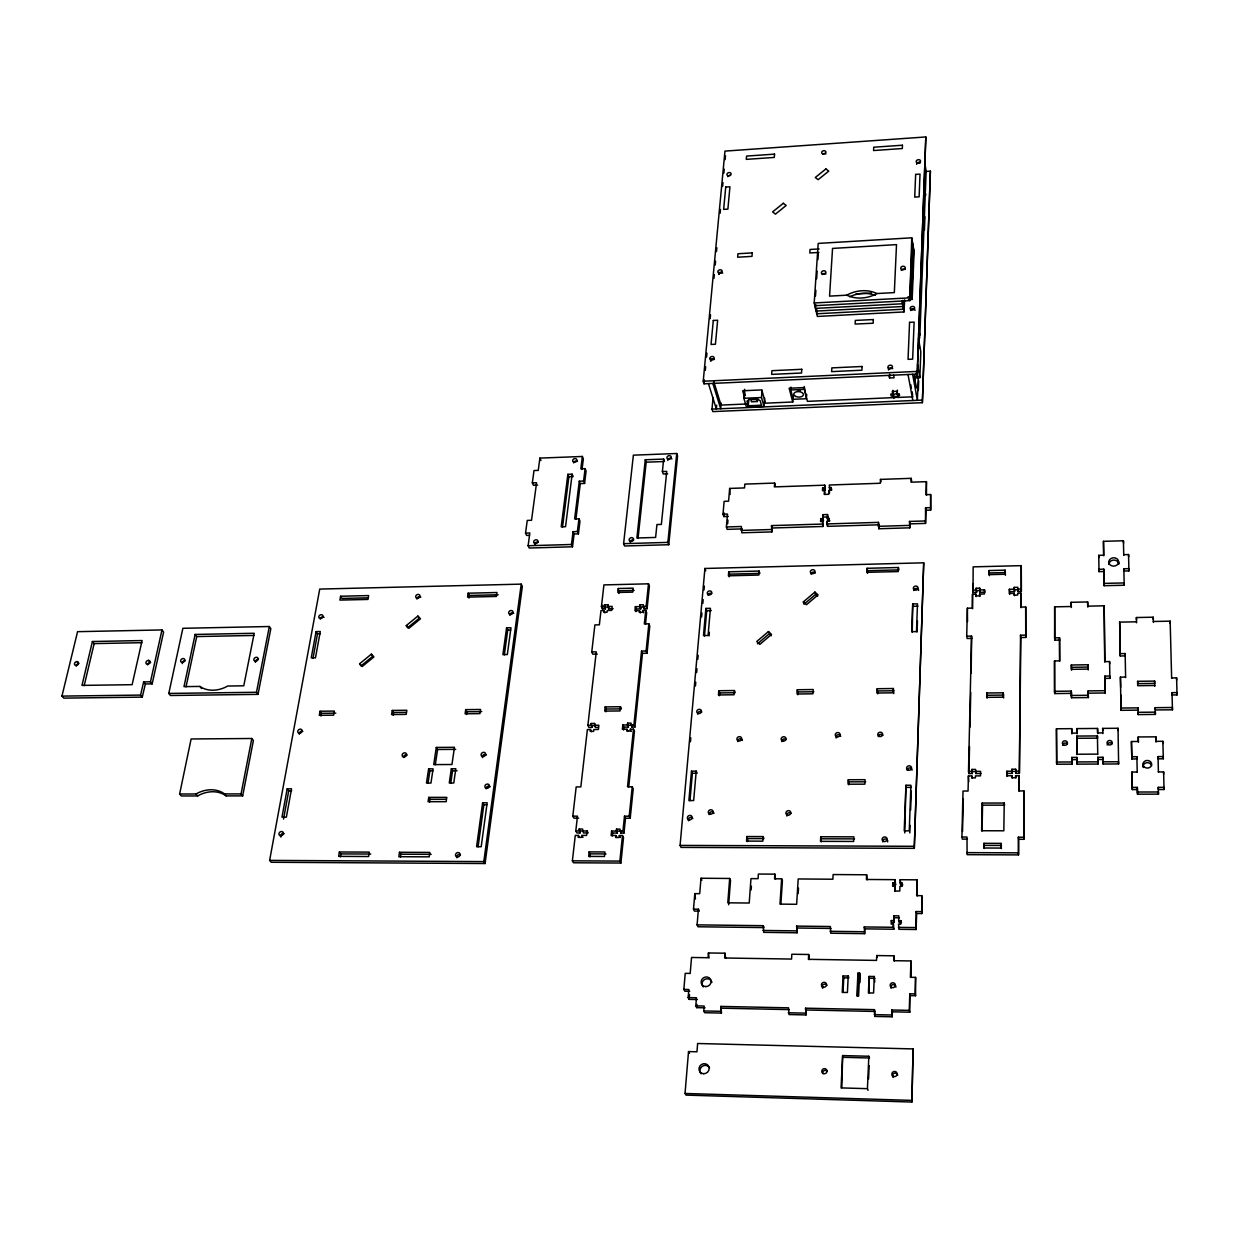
<?xml version="1.0" encoding="UTF-8"?>
<svg xmlns="http://www.w3.org/2000/svg" width="1239" height="1239" viewBox="0 0 1239 1239"><rect width="100%" height="100%" fill="white"/><g stroke="black" fill="none" stroke-linecap="round" stroke-linejoin="round"><path stroke-width="1.5" d="M1087.857 607.141L1087.641 601.953L1071.131 602.309L1071.146 606.506L1054.668 606.847L1054.59 637.837L1059.546 637.744L1059.515 660.867L1054.544 660.945L1054.466 691.316L1054.73 693.577L1071.518 693.375L1071.518 697.758L1088.384 697.557L1088.152 690.897L1105.002 690.696L1105.173 692.973L1088.353 693.174M1059.779 661.254L1059.546 637.744M1054.73 693.577L1054.544 660.945M1059.794 640.083L1054.854 640.16L1054.668 606.847M1097.955 759.492L1103.097 759.476L1102.927 757.277L1097.769 757.292L1098.002 764.045L1077.125 764.138L1076.877 757.416L1071.75 757.432L1071.998 764.153L1056.681 764.231L1056.464 728.78L1071.704 728.656L1071.952 733.86M1056.681 764.231L1056.464 728.78M1023.507 837.223L1018.334 837.208L1018.675 839.283L1023.832 839.299L1023.941 790.931L1018.845 790.947L1019 775.738L1015.608 775.753L1015.593 777.72L1011.86 777.736L1011.891 775.769L1006.811 775.784L1006.873 771.247L1011.938 771.231L1012.294 773.399L1007.23 773.415L1006.873 771.247M1025.427 635.111L1020.518 635.204L1020.828 637.527L1025.753 637.45L1025.706 606.986L1020.812 607.095L1020.967 593.187L1017.715 593.249L1017.699 595.061L1014.137 595.138L1014.152 593.326L1009.289 593.435L1009.351 589.284L1014.199 589.175L1014.54 591.561L1009.692 591.669L1009.351 589.284M1023.832 839.299L1023.941 790.931M1025.753 637.45L1025.706 606.986M972.181 778.061L971.763 775.908L968.402 775.924L968.062 791.04L963.013 791.055L961.913 837.037L967.009 837.053L967.086 854.662L1018.52 854.91L1018.334 837.208M1011.938 771.231L1011.969 769.264L1015.686 769.249L1016.011 773.384L1019.387 773.368L1020.518 635.204M1014.199 589.175L1014.23 587.379L1017.792 587.301L1018.086 591.483L1021.323 591.406L1021.261 565.65L973.157 566.858L973.018 592.505L976.549 592.428L976.193 588.262L979.724 588.184L980.08 592.35L984.897 592.242L984.509 589.857L979.693 589.965L979.724 588.184M1018.52 854.91L1018.675 839.283M1019.201 791.179L1019 775.738M1019.387 773.368L1020.828 637.527M1021.153 607.714L1020.967 593.187M1021.323 591.406L1021.261 565.65M1012.294 773.399L1011.969 769.264M1014.54 591.561L1014.23 587.379M1016.011 773.384L1015.686 769.249M1018.086 591.483L1018.117 589.687L1014.555 589.764M1001.406 848.576L1001.081 843.387L983.936 843.325L983.859 848.003L1001.004 848.08L1001.081 843.387M1003.621 697.975L1003.296 692.802L986.755 693.004L986.678 697.356L1003.234 697.17L1003.296 692.802M1005.418 575.283L1005.108 570.157L989.063 570.544L988.985 574.648L1005.046 574.261L1005.108 570.157M1004.225 803.042L1003.838 830.796L981.613 830.734L982.155 803.058L1004.225 803.042L1004.581 805.164L982.558 805.164L982.155 803.058M1007.183 776.435L1007.23 773.415M1009.646 594.441L1009.692 591.669M982.062 830.982L982.558 805.164M984.293 848.498L983.936 843.325M987.096 698.161L986.755 693.004M989.372 575.686L989.063 570.544M980.994 773.508L975.96 773.539L975.589 769.419L971.903 769.434L972.274 773.539L968.929 773.554L968.495 771.401L971.577 636.087L966.714 636.165L967.38 608.21L972.212 608.101L972.538 594.271L975.743 594.193L976.131 596.563M975.96 773.539L976.007 771.587L972.321 771.587L971.903 769.434M984.509 589.857L984.432 593.992L979.6 594.101L979.569 595.897L975.713 595.99L975.743 594.193M968.743 781.84L968.402 775.924M968.929 773.554L969.533 746.528M969.967 727.216L970.756 692.462M971.19 673.164L971.577 636.087M972.661 608.736L972.538 594.271M973.018 592.505L973.219 583.569M971.763 775.908L971.717 777.875L975.403 777.86L975.449 775.893L980.498 775.877L980.591 771.355L975.542 771.37M976.549 592.428L976.193 588.262M972.274 773.539L972.321 771.587M962.533 831.446L963.307 798.923M967.52 621.73L967.38 608.21M921.258 911.61L916.117 911.548L916.643 913.499L921.785 913.561L921.785 895.689L916.659 895.642L917.185 879.845L900.211 879.721L900.645 884.847L902.844 884.878M921.785 913.561L921.785 895.689M909.798 1012.186L909.24 1010.374L891.801 1010.002L892.39 1011.814L909.798 1012.186L909.813 993.786L915.048 993.879L915.59 995.722L910.371 995.614M911.006 977.354L910.959 960.953L893.722 960.69L893.908 955.811L876.747 955.548L876.531 960.411L808.417 959.327L808.695 954.495L791.845 954.247L791.551 959.063L724.645 957.995L725.001 953.209L708.445 952.961L708.058 957.732L691.548 957.468L690.185 973.436L685.229 973.343L683.851 989.403L684.795 991.2L689.767 991.308M893.52 920.577L891.306 920.546L891.879 922.482L894.093 922.513L893.706 915.776L898.833 915.838L898.647 920.639L900.877 920.654L900.738 924.186L898.523 924.155L898.956 929.296L916.101 929.513L916.117 911.548M930.195 507.634L925.533 507.789L925.998 510.236L930.659 510.096L930.644 494.531L925.982 494.686L926.447 481.677L911.006 482.203L911.161 478.331L880.48 479.4L880.309 483.256L829.309 485.007L829.774 490.024L831.741 489.963L831.121 487.516L829.154 487.577M916.101 929.513L916.643 913.499M917.247 895.859L917.185 879.845M930.659 510.096L930.644 494.531M911.919 1102.044L913.081 1048.922L697.634 1043.501L696.968 1051.803L688.528 1051.57L685.028 1093.464L686.003 1095.106L911.919 1102.044L913.081 1048.922M915.048 993.879L915.59 977.401L910.386 977.308L910.959 960.953M915.59 995.722L915.59 977.401M909.798 832.918L910.076 825.329M910.619 810.151L911.3 791.163M917.061 632.06L917.464 620.971M914.289 848.343L923.721 562.816L704.914 568.469L680.087 845.401L681.016 847.399L914.289 848.343L923.721 562.816M925.068 520.969L909.488 521.433L909.968 523.865L925.533 523.4L925.533 507.789M925.533 523.4L925.998 510.236M926.509 495.29L926.447 481.677M909.24 1010.374L909.813 993.786M900.645 884.847L900.211 879.721M915.993 373.125L916.829 377.771L919.849 377.632L920.825 351.891L918.502 338.681M905.941 785.263L904.222 830.842L909.256 830.858L910.913 785.247L905.941 785.263L904.764 832.918M912.725 603.951L911.687 631.689L916.488 631.596L917.495 603.858L912.725 603.951L912.26 632.153M713.075 397.595L712.022 409.118L712.797 411.596L922.374 402.675L930.396 171.152L924.635 171.54M922.374 402.675L930.396 171.152M891.306 920.546L891.166 924.077L893.381 924.093L893.83 929.235L864.868 928.863L864.249 926.942L893.257 927.299L893.83 929.235M892.792 882.803L893.365 884.801L895.565 884.816L894.992 882.818L892.792 882.803L892.653 886.272L894.868 886.288L895.301 891.414M893.257 927.299L893.381 924.093M894.868 886.288L894.682 891.011L899.777 891.058L899.948 886.334L902.162 886.35L902.286 882.88L900.087 882.865M894.992 882.818L895.116 879.675L866.417 879.473L866.634 874.78L833.119 874.548L832.871 879.225L798.195 878.962L796.646 904.284L779.981 904.114L781.639 878.838L774.53 878.792L774.84 874.145L758.376 874.037L758.051 878.668L750.973 878.621L749.208 903.03L727.789 902.813L729.678 878.466L701.011 878.25L699.71 893.675L694.816 893.629L693.499 909.163L694.413 911.083L699.323 911.13L698.409 909.225L693.499 909.163M822.727 518.583L820.745 518.645L821.38 521.046L823.362 520.984L822.959 514.665L827.544 514.526L827.296 518.429L829.294 518.382L829.123 521.247L827.125 521.309L826.971 523.927L878.466 522.378L878.823 528.743L909.813 527.829L909.488 521.433M894.093 922.513L893.706 915.776M895.565 884.816L895.116 879.675M909.813 527.829L909.968 523.865M683.851 989.403L688.822 989.512L688.141 997.581L696.473 997.751L695.791 1005.882L704.155 1006.053L703.752 1010.947L704.681 1012.712L721.423 1013.084L720.897 1006.409L788.515 1007.834L788.995 1014.555L806.031 1014.927L805.582 1008.19L874.44 1009.646L874.842 1016.429L892.204 1016.801L891.801 1010.002M916.674 376.904L916.721 375.556M917.232 374.085L925.827 136.956L724.954 151.112L703.225 381.24L704.031 383.811L917.232 374.085L925.827 136.956M892.204 1016.801L892.39 1011.814M894.357 960.937L893.908 955.811M916.829 377.771L916.968 374.101M918.3 376.362L917.371 400.305L912.632 374.302M919.384 347.834L918.61 332.904M918.688 380.869L918.316 390.502L917.851 387.931M924.929 216.779L924.433 229.896L924 227.186M893.365 688.512L893.195 692.818L877.042 693.019L877.227 688.729L893.365 688.512L893.799 693.623M898.383 567.508L898.213 571.566L866.882 572.341L867.083 568.298L898.383 567.508L898.894 569.894L867.641 570.668L867.083 568.298M814.844 305.692L909.751 300.628L912.229 240.614M910.727 291.211L912.694 243.402M911.207 293.953L913.174 246.189M913.639 248.962L911.687 296.694L907.924 296.895M908.404 299.621L912.167 299.42L914.103 251.734L911.749 237.811L818.189 243.417L814.209 302.966L817.368 316.456L903.974 311.934L904.64 299.823M874.3 976.502L873.588 992.997L868.415 992.904L869.143 976.425L874.3 976.502L874.749 982.016M874.842 1016.429L874.44 1009.646M909.751 300.628L911.749 237.811M744.608 397.378L742.672 390.765L761.784 389.913L765.485 403.171L792.743 401.994L789.135 388.256L803.972 387.59L807.456 401.359L893.443 397.626L893.102 395.922L891.151 396.015L890.779 394.126L892.73 394.048L892.901 390.331M893.102 395.922L893.273 392.221L893.443 397.626M869.112 992.888L869.143 976.425M913.004 396.79L897.95 397.44L897.625 395.737L899.576 395.644L899.204 393.77L897.253 393.847L897.408 390.13M867.424 1088.678L868.833 1056.263L842.644 1055.582L841.064 1087.904L867.424 1088.678L868.074 1090.366M868.57 1078.937L869.143 1065.617M897.95 397.44L898.105 393.723M859.665 973.157L858.596 996.079L856.877 996.048L857.946 973.126L859.665 973.157L860.3 975L859.959 982.635M698.409 909.225L697.092 924.867L763.239 925.688L763.72 932.348L797.126 932.781L796.662 926.106L830.331 926.524L830.765 933.215L864.652 933.664L864.249 926.942M893.613 375.138L894.124 377.771L889.556 377.972L889.726 374.24M864.652 933.664L864.868 928.863M867.099 879.891L866.634 874.78M877.677 693.825L877.227 688.729M878.823 528.743L878.466 522.378M857.62 995.955L857.946 973.126M841.839 1087.687L842.644 1055.582M867.517 573.363L867.641 570.668M848.219 976.053L847.414 992.485L842.257 992.393L843.078 975.96L848.219 976.053L848.87 977.896L843.759 977.803L843.078 975.96M848.328 779.734L848.096 784.21L864.837 784.163L865.054 779.687L848.328 779.734L848.808 784.829M873.325 319.492L873.154 323.224L855.127 324.06L855.328 320.421L873.34 319.569M843.031 992.393L843.759 977.803M902.689 300.303L902.488 303.772L815.479 308.387L815.742 304.562M903.277 301.294L902.983 306.498L816.114 311.082M903.959 300.566L903.479 309.223L816.749 313.777L816.997 309.951M806.031 1014.927L805.582 1008.19M809.237 959.59L808.695 954.495M820.745 836.759L820.481 841.343L853.64 841.451L853.872 836.852L820.745 836.759L821.256 841.854M879.009 524.794L827.606 526.343L827.125 521.309M829.913 520.783L827.931 520.845L827.544 514.526M831.121 487.516L830.951 490.35L828.984 490.412L828.752 494.284L824.198 494.438L824.431 490.567L822.464 490.629L822.634 487.81L824.601 487.732L825.236 490.179L823.269 490.241L822.634 487.81M798.164 893.582L798.489 888.162M797.126 932.781L796.662 926.106M822.386 524.066L771.494 525.599L772.207 528L823.021 526.467L822.541 521.449L820.559 521.511L820.745 518.645M824.601 487.732L824.756 485.177L774.36 486.896L774.638 483.071L744.825 484.108L744.515 487.918L729.663 488.429L728.578 501.191L724.118 501.346L723.018 514.185L723.808 516.57L728.269 516.431M823.021 526.467L822.541 521.449M823.362 520.984L822.959 514.665M825.236 490.179L824.756 485.177M797.343 689.736L797.064 693.995L812.954 693.809L813.218 689.534L797.343 689.736L797.87 694.785M780.864 904.253L782.398 880.821L781.639 878.838M790.296 388.008L793.177 399.299L806.434 398.726L804.266 386.522M806.604 396.279L806.728 394.436M775.413 879.21L774.84 874.145M815.494 296.09L815.866 290.329M816.64 278.821L817.151 271.14M817.91 259.617L818.298 253.856M790.947 387.126L790.745 389.991L804.065 389.387M792.743 401.994L792.991 398.323M793.177 399.299L793.487 395.024M763.131 836.588L762.821 841.157L746.528 841.095L746.854 836.542L763.131 836.588L763.921 838.617L747.675 838.571L746.854 836.542M751.113 889.958L751.392 886.21M747.458 841.591L747.675 838.571M723.018 514.185L727.494 514.046L726.395 526.962L741.371 526.513L741.82 532.785L771.928 531.903L771.494 525.599M771.928 531.903L772.207 528M759.12 571.055L758.826 575.051L728.393 575.81L728.733 571.814L759.12 571.055L759.863 573.378L729.523 574.153L728.733 571.814M744.639 389.309L743.88 398.292L746.467 407.12L763.998 406.361L764.649 398.106M728.656 904.733L730.53 880.418L729.678 878.466M721.423 1013.084L720.897 1006.409M725.636 958.258L725.001 953.209M757.323 401.544L756.735 399.438L750.865 399.701L751.484 401.808L757.323 401.544L757.618 397.936M734.386 690.541L734.061 694.769L718.434 694.955L718.79 690.743L734.386 690.541L735.207 692.74L719.627 692.926L718.79 690.743M763.998 406.361L761.505 397.518L762.078 390.316M709.095 957.995L708.445 952.961M705.068 1007.834L696.736 1007.648L696.999 1004.411M748.294 405.773L746.947 401.157L749.394 399.345L756.719 399.02L760.142 400.584L761.443 405.199L748.294 405.773L748.728 400.414M727.649 523.803L727.959 520.117M730.127 494.485L729.663 488.429M697.402 999.548L689.085 999.377L689.504 994.53M719.379 695.745L719.627 692.926M729.291 576.801L729.523 574.153M723.808 516.57L724.118 512.9M695.451 899.018L694.816 893.629M689.953 800.766L692.384 773.26L691.486 771.169L696.225 771.138L697.108 773.229L692.384 773.26M704.48 636.01L706.726 610.703L705.889 608.411L710.443 608.318L708.073 635.483L703.473 635.576L705.889 608.411M696.225 771.138L693.654 800.549L688.884 800.549L691.486 771.169M709.064 635.932L709.389 632.308M690.464 741.743L690.804 737.902M695.435 686.034L695.776 682.193M696.643 672.591L696.984 668.75M697.836 659.148L698.192 655.307M701.615 616.898L701.955 613.057M702.823 603.439L703.163 599.599M704.015 589.996L704.372 586.155M721.206 403.124L720.695 408.746L712.859 383.409M716.7 405.184L716.359 408.932L708.445 383.61M704.031 383.811L704.402 379.986M705.301 370.399L705.657 366.574M706.571 356.987L706.927 353.161M710.179 318.671L710.536 314.83M713.958 278.419L714.314 274.593M715.228 265.007L715.584 261.181M716.483 251.594L716.854 247.769M720.091 213.278L720.463 209.437M722.616 186.454L722.987 182.613M723.886 173.042L724.242 169.201M725.14 159.63L725.512 155.789M668.766 544.726L667.883 542.388L676.726 453.505L633.377 455.162L623.604 543.658L624.549 545.981L668.766 544.726L677.563 455.937L676.726 453.505M579.511 837.394L578.412 835.411L575.283 835.396L572.387 860.826L573.487 862.778L620.894 863.041L619.856 861.09L622.489 835.535L619.33 835.52L619.128 837.471L615.659 837.456L615.86 835.52L611.121 835.504L611.586 831.028L616.325 831.044L617.363 833.042L612.639 833.026L611.586 831.028M616.325 831.044L616.526 829.108L619.996 829.108L620.816 833.057L623.976 833.057L622.954 831.059L624.487 816.191L629.211 816.207L630.217 818.22L625.509 818.22L624.487 816.191M622.83 725.016L623.821 727.154L628.436 727.107L627.445 724.97L622.83 725.016L622.381 729.275L626.996 729.229L626.81 731.072L630.202 731.041L630.388 729.198L633.485 729.167L627.523 786.796L632.231 786.78L633.222 788.84L630.217 818.22M627.445 724.97L627.631 723.127L631.023 723.096L631.813 727.076L634.895 727.045L633.919 724.923L641.539 651.095L646.092 651.017L647.037 653.247L642.483 653.325L641.539 651.095M635.359 606.676L636.304 608.953L640.795 608.845L639.851 606.583L635.359 606.676L634.941 610.703L639.432 610.595L639.247 612.345L642.545 612.267L642.731 610.533L645.736 610.471L644.342 623.914L648.864 623.837L649.794 626.082L647.037 653.247M639.851 606.583L640.036 604.849L643.335 604.771L644.079 608.783L647.083 608.721L646.154 606.444L648.493 583.817L603.92 584.901L601.442 606.645L602.433 608.907L605.406 608.845L604.601 604.849L607.884 604.771L608.674 608.767L613.135 608.674M620.894 863.041L623.511 837.533L622.489 835.535M623.976 833.057L625.509 818.22M628.731 786.935L634.461 731.304L633.485 729.167M634.895 727.045L642.483 653.325M645.488 624.255L646.665 612.732L645.736 610.471M647.083 608.721L649.406 586.109L648.493 583.817M662.385 471.548L663.655 459.08L645.287 459.762L636.892 537.989L655.617 537.447L656.933 524.546L661.363 524.407L666.737 471.393L662.385 471.548L663.252 473.964L667.604 473.794M629.211 816.207L632.231 786.78M646.092 651.017L648.864 623.837M617.363 833.042L616.526 829.108M628.436 727.107L627.631 723.127M640.795 608.845L640.036 604.849M620.816 833.057L621.018 831.121M631.813 727.076L632.014 725.233L628.622 725.264M644.079 608.783L644.265 607.048L640.981 607.11M612.314 836L612.639 833.026M623.527 729.988L623.821 727.154M636.025 611.617L636.304 608.953M638.023 538.423L646.185 462.193L645.287 459.762M620.476 706.741L620.027 710.954L604.725 711.109L605.19 706.911L620.476 706.741L621.467 708.894L606.212 709.049L605.19 706.911M587.069 830.966L588.153 832.964L583.461 832.949L582.593 829.03L579.14 829.03L580.239 831.013L587.069 830.966L586.574 835.427L581.865 835.427L581.649 837.347L578.195 837.347L578.412 835.411M589.144 851.89L588.649 856.397L604.462 856.474L604.942 851.967L589.144 851.89L590.229 853.857L589.903 856.861M618.292 588.51L617.858 592.474L632.742 592.134L633.16 588.153L618.292 588.51L618.973 593.435M605.902 711.852L606.212 709.049M591.483 731.66L590.445 729.554L587.379 729.57L580.828 786.904L576.181 786.92L572.805 816.16L577.482 816.16L575.794 830.951L576.894 832.933L580.022 832.949L580.239 831.013M604.957 612.84L603.951 610.579L600.977 610.641L599.351 624.828L594.89 624.905L591.762 651.946L596.269 651.869L587.875 725.342L588.912 727.463L591.963 727.432L591.127 723.468L594.488 723.437L595.541 725.574L592.18 725.605M598.391 727.37L595.324 727.401L594.488 723.437M608.674 608.767L607.884 604.771M602.433 608.907L602.851 605.282M580.022 832.949L579.14 829.03M590.445 729.554L590.229 731.382L593.605 731.351L593.806 729.523L598.406 729.477L598.871 725.233L594.286 725.28M591.963 727.432L591.127 723.468M603.951 610.579L603.765 612.314L607.033 612.252L607.234 610.502L611.694 610.409L612.143 606.413L607.683 606.506M605.406 608.845L604.601 604.849M582.036 469.442L583.352 458.879L582.361 456.463L539.894 458.105L538.253 470.386L534.009 470.541L532.336 482.885L536.58 482.745L531.531 520.287L527.256 520.426L525.537 533.095L529.827 532.971L528.124 545.733L529.208 548.025L572.511 546.786L571.473 544.479L573.068 531.67L577.405 531.531L578.427 533.854L574.091 533.994L573.068 531.67M579.294 481.212L580.301 483.597L584.591 483.442L583.584 481.057L579.294 481.212L574.633 518.924L578.969 518.8L579.976 521.139L578.427 533.854M582.361 456.463L580.828 468.807L585.118 468.652L586.093 471.037L584.591 483.442M572.511 546.786L574.091 533.994M575.887 519.389L580.301 483.597M577.405 531.531L578.969 518.8M583.584 481.057L585.118 468.652M567.865 474.336L561.221 526.823L565.542 526.683L572.139 474.181L567.865 474.336L568.887 476.721L562.491 527.272M485.069 863.537L483.814 861.601L521.232 584.127L319.724 589.083L269.622 860.377L271.217 862.267L485.069 863.537L522.347 586.388L521.232 584.127M482.606 802.81L476.581 846.717L481.197 846.733L487.159 802.795L482.606 802.81L483.845 804.808L478.115 846.748M506.581 627.817L502.91 654.626L507.324 654.548L510.964 627.724L506.581 627.817L507.727 630.032L504.335 654.889M466.545 714.5L466.933 711.744L465.694 709.637L480.531 709.467L479.942 713.618L465.105 713.788L465.694 709.637M451.337 768.769L449.261 783.017L453.768 783.002L455.828 768.753L451.337 768.769L452.56 770.735L450.764 783.187M468.946 598.05L469.333 595.448L468.141 593.202L496.978 592.521L496.421 596.439L467.568 597.121L468.141 593.202M428.013 783.249L429.887 770.844L428.617 768.877L433.092 768.846L430.955 783.063L426.464 783.079L428.617 768.877M428.74 797.374L428.09 801.695L446.164 801.679L446.799 797.358L428.74 797.374L430.01 799.31L429.577 802.191M436.298 747.427L433.727 764.602L451.956 764.509L454.45 747.303L436.298 747.427L437.599 749.487L435.307 764.742M399.485 852.277L398.803 856.691L429.19 856.846L429.856 852.417L399.485 852.277L400.878 854.198L400.429 857.14M392.267 710.443L391.601 714.547L406.206 714.407L406.857 710.272L392.267 710.443L393.615 712.533L393.166 715.275M339.378 851.983L338.634 856.366L368.618 856.521L369.33 852.122L339.378 851.983L340.864 853.903L340.369 856.815M320.003 711.232L319.275 715.321L333.647 715.166L334.36 711.078L320.003 711.232L321.459 713.308L320.978 716.018M340.601 596.238L339.92 600.094L367.968 599.444L368.633 595.572L340.601 596.238L341.995 598.437L368.122 597.817M283.545 819.103L288.733 790.807L287.185 788.825L291.552 788.809L286.364 817.167L281.981 817.167L287.185 788.825M313.033 658.126L317.494 633.764L316.069 631.596L320.282 631.518L315.48 657.801L311.237 657.863L316.069 631.596M258.022 694.367L256.473 692.276L269.328 626.516L182.876 628.297L168.783 693.437L170.44 695.497L258.022 694.367L270.83 628.669L269.328 626.516M242.674 795.872L241.063 793.905L251.827 738.49L191.116 738.971L179.624 794.013L181.312 795.965L197.636 795.949A28.543 23.402 -39.9 0 1 226.179 795.903L242.674 795.872L253.391 740.519L251.827 738.49M186.036 686.84L196.722 636.567L195.127 634.445L254.212 633.268L243.773 685.802L227.697 686.034A27.335 21.868 -35.6 0 1 199.897 686.421L183.992 686.638L195.127 634.445M161.968 629.939L163.61 632.06L152.165 683.882L150.477 681.806L161.968 629.939L77.561 631.673L61.95 696.101L63.778 698.13L142.268 697.123L145.335 683.974L143.631 681.915L140.565 695.079L142.268 697.123M92.414 641.508L81.975 685.399L132.124 684.687L142.098 640.548L92.414 641.508L94.164 643.599L141.865 642.7M84.19 685.632L94.164 643.599M800.348 390.843L797.498 390.966M768.428 631.58L756.735 641.523L759.817 644.388L771.51 634.445L768.428 631.58L771.216 635.762M803.337 601.922L814.906 592.072L818.034 594.875L806.45 604.74L803.337 601.922L804.018 604.229L815.572 594.41L814.906 592.072M757.494 643.784L769.171 633.857M359.62 663.748L371.328 654.177L373.884 656.949L362.175 666.536L359.62 663.748L361.014 665.885L372.691 656.329L371.328 654.177M406.284 625.571L417.884 616.077L420.486 618.788L408.87 628.297L406.284 625.571L407.585 627.755L419.169 618.276L417.884 616.077M916.705 162.634L919.601 162.448M819.134 248.931L810.043 249.473L809.795 252.957L818.902 252.431M721.625 272.394L718.775 272.565L719.286 274.33M855.963 293.829L871.296 293.008M846.795 295.176L829.557 296.121L832.546 248.42L896.509 244.625L894.326 292.605L876.918 293.55A27.552 21.481 -13.5 0 1 846.795 295.176A27.816 21.915 -13.5 0 1 876.918 293.55M814.209 302.966L909.271 297.871M910.696 309.223L913.716 309.069M713.633 359.031L710.721 359.171L711.248 360.905M703.225 381.24L916.752 371.437M743.88 398.292L761.505 397.518M746.528 403.991L721.021 405.091L713.726 381.426M712.022 409.118L921.909 400.12M646.185 462.193L662.695 461.574M568.887 476.721L573.146 476.566L572.139 474.181M537.649 485.099L533.405 485.254L532.336 482.885M823.594 517.081L828.163 516.942M529.487 535.325L526.621 535.418L525.537 533.095M742.146 528.898L727.169 529.347L726.395 526.962M741.061 530.416L771.216 529.518M878.281 526.327L909.333 525.398M528.124 545.733L571.473 544.479M623.604 543.658L667.883 542.388M1123.85 568.763L1123.974 571.024L1128.915 570.9L1128.791 568.639L1123.85 568.763L1124.207 585.242L1104.104 585.706L1103.949 571.504L1099.039 571.628L1098.714 555.335L1103.624 555.211L1103.469 541.319L1123.417 540.762L1123.556 543.131M1123.634 554.685L1128.559 554.545L1128.683 556.9M1103.949 571.504L1103.779 569.181L1098.854 569.305L1099.039 571.628M989.434 572.945L1005.449 572.557M619.252 590.786L634.105 590.43M469.333 595.448L498.124 594.766M1103.779 569.181L1103.934 583.399L1124.067 582.934L1124.207 585.242M972.63 590.136L976.162 590.043M1017.761 589.098L1021.013 589.021M976.595 590.631L980.111 590.554M601.442 606.645L604.415 606.583M605.592 607.11L608.86 607.033M643.149 606.506L646.154 606.444M706.726 610.703L711.279 610.595M913.22 606.305L917.991 606.196M1104.878 662.013L1104.166 605.809L1087.672 606.165L1087.641 601.953M317.494 633.764L320.297 633.702M507.727 630.032L510.654 629.97M1136.566 622.768L1136.395 617.533L1153.23 617.208L1153.323 619.593M196.722 636.567L253.825 635.452M1120.102 653.634L1125.151 653.557L1125.291 655.896L1120.257 655.973L1119.669 622.133L1136.473 621.808M1153.323 621.482L1170.158 621.157L1171.645 678.353M971.98 638.395L967.132 638.488L966.714 636.165M597.291 654.084L592.784 654.161L591.762 651.946M1109.741 663.872L1109.571 661.549L1104.708 661.626L1104.166 605.809M1087.997 664.754L1088.028 669.091L1071.332 669.339L1071.317 665.002L1087.997 664.754L1088.229 669.958M1071.317 665.002L1071.549 667.31L1088.214 667.062M143.631 681.915L150.477 681.806M145.335 683.974L152.165 683.882M1104.863 676.107L1109.741 676.045L1109.896 678.337L1105.033 678.399L1104.863 676.107L1105.002 690.696M1120.846 708.042L1138.006 707.872L1138.114 710.133L1120.985 710.319L1120.428 677.16L1125.492 677.083M1171.645 677.934L1176.601 677.857L1177.05 694.909L1172.079 694.971L1172.017 692.663L1177.004 692.601L1177.05 694.909M168.783 693.437L256.473 692.276M1137.619 681.311L1154.64 681.094L1154.717 683.401L1137.727 683.618L1137.619 681.311L1137.696 685.709L1154.733 685.492M61.95 696.101L140.565 695.079M798.04 691.951L813.884 691.749M877.801 690.959L893.908 690.758M1054.466 691.316L1071.286 691.099L1071.518 693.375M987.142 695.265L1003.652 695.064M1071.286 691.099L1071.286 695.482L1088.183 695.28L1088.384 697.557M321.459 713.308L335.8 713.153M393.615 712.533L406.361 712.394M466.933 711.744L481.739 711.589M1155.213 707.686L1172.404 707.5L1172.466 709.792L1155.306 709.962L1155.213 707.686L1155.398 714.423L1138.192 714.593L1138.083 712.317L1155.321 712.146L1155.398 714.423M587.875 725.342L590.926 725.311M630.837 724.939L633.919 724.923M1071.704 728.656L1071.704 733.116L1076.799 733.085L1076.784 728.609L1097.537 728.439L1097.754 733.658M1102.865 733.612L1102.648 728.393L1118.027 728.269L1118.182 730.514M1102.695 732.884L1097.568 732.915L1097.537 728.439M1076.815 736.074L1097.429 735.92L1097.615 738.15L1077.047 738.289L1076.815 736.074L1076.861 754.241L1097.568 754.117M1131.687 756.735L1136.875 756.704L1136.999 758.918L1131.826 758.949L1131.439 741.526L1138.331 741.48L1138.254 736.957L1155.863 736.833L1155.941 739.063M1155.956 741.356L1162.879 741.309L1162.956 743.539M437.599 749.487L455.72 749.363M1158.031 756.595L1163.235 756.564L1163.313 758.779L1158.109 758.81L1158.031 756.595L1158.403 772.222M1071.998 759.631L1077.109 759.6M1056.402 762.047L1071.766 761.97L1071.998 764.153M1076.877 757.416L1076.892 761.939L1097.8 761.846L1098.002 764.045M1118.616 763.936L1118.461 761.737L1102.958 761.815L1103.144 764.014L1118.616 763.936L1118.027 728.269M429.887 770.844L432.86 770.828M452.56 770.735L457.052 770.72M968.495 771.401L971.856 771.386M1015.67 771.216L1019.047 771.2M1012.309 771.432L1016.026 771.417M1158.279 787.338L1158.357 789.522L1164.041 789.506L1163.963 787.338L1158.279 787.338L1158.465 794.153L1137.526 794.184L1137.448 789.568L1132.322 789.568L1132.183 787.4L1131.935 772.052L1137.139 772.036M1158.372 771.943L1163.607 771.928L1163.684 774.127M848.947 781.855L865.658 781.809M906.468 787.385L911.439 787.369M1132.183 787.4L1137.325 787.385L1137.448 789.568M288.733 790.807L291.63 790.792M1137.325 787.385L1137.402 792.015L1158.372 791.984L1158.465 794.153M179.624 794.013L195.963 793.982A28.59 23.417 -39.9 0 1 224.538 793.936L241.063 793.905M430.01 799.31L446.241 799.294M483.845 804.808L486.881 804.808M578.582 818.174L573.905 818.174L572.805 816.16M575.794 830.951L578.923 830.951M617.564 831.106L622.954 831.059M821.426 838.803L854.507 838.896M967.442 839.128L962.347 839.113L961.913 837.037M984.339 845.385L1001.453 845.463M680.087 845.401L913.763 846.299M966.652 852.618L1018.179 852.85M590.229 853.857L605.995 853.934M340.864 853.903L370.771 854.043M400.878 854.198L431.187 854.352M572.387 860.826L619.856 861.09M269.622 860.377L483.814 861.601M894.279 917.727L899.39 917.789M898.399 927.361L915.559 927.577M797.42 928.011L831.028 928.445M762.914 930.443L796.383 930.876M830.084 931.31L864.017 931.743M858.596 974.969L860.3 975M869.763 978.268L874.904 978.361M721.795 1008.19L789.289 1009.615M806.326 1009.986L875.059 1011.442M703.752 1010.947L720.525 1011.303M788.221 1012.774L805.288 1013.13M874.223 1014.633L891.615 1015.004M843.341 1057.316L869.468 1057.998L868.833 1056.263M685.028 1093.464L911.346 1100.371M815.572 594.41L817.647 596.269M76.957 661.58L78.754 663.655A2.23 1.735 -37.7 0 0 76.229 666.117M195.963 793.982L197.636 795.949M224.538 793.936L226.179 795.903M148.448 660.372L150.136 662.462M199.897 686.421L201.523 688.497M688.528 1051.57L689.488 1053.289M581.865 835.427L582.949 837.409M688.141 997.581L689.085 999.377M695.791 1005.882L696.736 1007.648M615.86 835.52L616.883 837.502M619.33 835.52L620.367 837.518M697.092 924.867L698.006 926.772L764.045 927.593L763.239 925.688M626.996 729.229L627.987 731.351M701.011 878.25L701.909 880.201M630.388 729.198L631.379 731.335M539.894 458.105L540.947 460.49M639.432 610.595L640.377 612.871M642.731 610.533L643.676 612.794M663.655 459.08L664.522 461.497M704.914 568.469L705.734 570.792M876.747 955.548L877.351 957.422M743.942 390.409L745.398 395.365M898.647 920.639L899.22 922.575L901.434 922.606L900.877 920.654M774.638 483.071L775.335 485.502M826.971 523.927L827.606 526.343M827.296 518.429L827.931 520.845M824.431 490.567L825.066 493.014M828.984 490.412L829.603 492.859M880.48 479.4L881.022 481.863M911.161 478.331L911.656 480.809M888.487 367.921L888.828 369.687M889.044 375.355L889.556 377.972M892.73 394.048L892.235 391.478L896.757 391.276L897.253 393.847M908.032 374.503L912.849 400.507M910.773 384.725L911.408 388.194M912.043 391.632L912.678 395.071M901.992 301.031L903.974 311.934M917.51 364.545L919.849 377.632M918.749 329.295L919.849 335.614L925.285 193.532L924.217 186.748L924.356 183.418L925.409 190.202L926.137 171.431L924.975 163.966M910.247 288.47L912.167 299.42M979.693 589.965L980.08 592.35M979.6 594.101L979.987 596.47M1011.891 775.769L1012.232 777.922M1015.608 775.753L1015.949 777.922M1014.152 593.326L1014.478 595.711M1054.59 637.837L1054.854 640.16M1071.286 695.482L1071.518 697.758M1076.892 761.939L1077.125 764.138M1076.784 728.609L1077.032 733.813M1071.131 602.309L1071.363 607.482M1102.648 728.393L1102.834 730.638M1098.714 555.335L1098.9 557.674M1103.934 583.399L1104.104 585.706M1103.469 541.319L1103.779 555.815M1108.781 562.072L1108.951 564.411A4.925 4.197 -3.3 0 1 1113.815 560.09A4.925 4.197 -3.3 0 1 1118.786 564.163L1118.631 561.825A4.925 4.197 -3.3 0 0 1111.197 558.386A4.925 4.197 -3.3 0 0 1111.306 565.65A4.925 4.197 -3.3 0 0 1118.631 561.825M1120.428 677.16L1120.676 687.18M1119.669 622.133L1120.257 655.973M1131.935 772.052L1132.322 789.568M1131.439 741.526L1131.826 758.949M1137.402 792.015L1137.526 794.184M1138.254 736.957L1138.424 742.207M1142.993 764.293L1143.101 766.492M1136.395 617.533L1136.519 619.918M1172.017 692.663L1172.466 709.792M1170.158 621.157L1170.22 623.542M1162.879 741.309L1163.313 758.779M1163.607 771.928L1164.041 789.506M1153.23 617.208L1153.385 622.443M1154.64 681.094L1154.794 686.344M1155.863 736.833L1156.002 742.084M1176.601 677.857L1176.647 680.18M1138.006 707.872L1138.192 714.593M1136.875 756.704L1137.232 772.315M1128.559 554.545L1128.915 570.9M1123.417 540.762L1123.742 555.289M1125.151 653.557L1125.616 677.578M1120.784 694.893L1120.985 710.319M1109.571 661.549L1109.896 678.337M1105.033 678.399L1105.173 692.973M1102.927 757.277L1103.144 764.014M1097.429 735.92L1097.754 754.505M1097.769 757.292L1097.8 761.846M1088.152 690.897L1088.183 695.28M1077.047 738.289L1077.094 754.628M1071.549 667.31L1071.565 670.191M1071.75 757.432L1071.766 761.97M901.295 270.458A2.277 1.781 -12.4 0 1 905.105 269.436M822.386 274.5A2.261 1.75 -14.5 0 1 825.902 273.927M1107.248 744.98A2.571 2.261 0.4 0 1 1112.018 743.818M1062.644 745.274A2.54 2.246 -1.7 0 1 1067.383 744.112M1143.272 767.483A4.337 3.81 2.7 0 1 1146.245 762.806A4.337 3.81 2.7 0 1 1151.604 765.47M891.058 988.242A2.602 2.463 -9.1 0 1 892.761 984.664A2.602 2.463 -9.1 0 1 895.936 987.096M822.789 988.273A2.571 2.432 -17.8 0 1 823.254 984.618A2.571 2.432 -17.8 0 1 826.971 985.408M703.225 986.925A5.08 4.739 -29.6 0 1 704.883 979.352A5.08 4.739 -29.6 0 1 711.945 982.419M893.18 1077.481A2.648 2.571 -6.6 0 1 892.777 1076.923M892.529 1076.304A2.648 2.571 -6.6 0 1 894.527 1073.222A2.648 2.571 -6.6 0 1 897.702 1075.127M822.588 1073.501A2.617 2.524 -21 0 1 827.079 1071.162M701.135 1073.841A5.188 4.925 -36.6 0 1 702.234 1066.33A5.188 4.925 -36.6 0 1 709.606 1068.003M630.109 541.97A2.261 1.874 -21.8 0 1 633.594 540.204M667.806 460.49A2.23 1.812 -19.8 0 1 671.925 458.941M573.657 462.906A2.199 1.781 -22.7 0 1 577.451 461.466M534.752 544.541A2.23 1.843 -25 0 1 538.206 542.295M147.611 664.94A2.246 1.766 -36.7 0 1 150.647 662.524M255.513 662.385A2.261 1.812 -34.7 0 1 258.424 659.458M182.381 663.593A2.246 1.781 -36.1 0 1 185.308 660.697M416.939 599.118A2.246 1.843 -29.5 0 1 420.795 597.152M509.818 615.303A2.277 1.905 -27.1 0 1 513.736 613.305M486.106 788.794A2.385 2.06 -32.3 0 1 490.195 786.703M456.943 857.806A2.416 2.106 -35.7 0 1 460.521 854.786M280.897 837.084A2.385 1.982 -39.2 0 1 284.165 833.708M299.373 734.278A2.308 1.905 -35.7 0 1 302.812 731.444M320.235 618.819A2.23 1.812 -32.3 0 1 324.06 617.378M482.498 757.571A2.354 2.029 -31.5 0 1 486.385 755M403.48 757.509A2.339 1.982 -33.9 0 1 407.104 755.14M709.188 814.612A2.463 2.215 -22.8 0 1 711.14 811.855A2.463 2.215 -22.8 0 1 713.958 813.45M737.716 741.526A2.432 2.137 -19.9 0 1 739.637 738.862A2.432 2.137 -19.9 0 1 742.424 740.395M781.948 741.65A2.432 2.168 -17.4 0 1 786.115 739.513M786.92 816.098A2.478 2.246 -17.9 0 1 790.962 813.373M708.073 595.262A2.308 1.967 -19.5 0 1 711.635 593.45M811.018 574.106A2.339 1.982 -15.1 0 1 815.386 572.991M913.809 590.538A2.385 2.029 -10.7 0 1 916.271 588.432A2.385 2.029 -10.7 0 1 918.564 590.43M907.118 770.193A2.478 2.23 -10 0 1 909.674 767.948A2.478 2.23 -10 0 1 912.059 770.162M882.757 841.885A2.509 2.292 -11.2 0 1 885.296 838.989A2.509 2.292 -11.2 0 1 887.604 841.901M688.497 820.791A2.447 2.184 -24.2 0 1 689.643 817.74A2.447 2.184 -24.2 0 1 692.849 818.561M697.665 714.175A2.385 2.091 -21.5 0 1 701.754 712.069M878.343 736.586A2.447 2.184 -11.9 0 1 882.942 735.455M836.17 737.995A2.432 2.168 -14.3 0 1 837.518 734.882A2.432 2.168 -14.3 0 1 840.692 736.307M849.706 296.71A27.769 21.899 -13.4 0 1 875.214 295.331M822.944 154.085A2.153 1.611 -14.6 0 1 825.933 153.884M916.628 164.322A2.199 1.657 -12.3 0 1 920.391 162.882M910.727 310.571A2.277 1.797 -12 0 1 915.094 310.339M888.394 369.795A2.308 1.843 -12.5 0 1 892.715 368.664M710.551 360.998A2.23 1.781 -17.8 0 1 714.407 359.527M718.605 274.299A2.184 1.704 -17.3 0 1 722.693 273.2M727.758 176.666A2.137 1.611 -16.8 0 1 730.437 175.319M925.518 193.795A2.168 1.642 -12.1 0 1 925.456 195.452M894.031 398.323A2.261 1.828 -12.2 0 1 897.47 396.573M923.829 190.357A2.168 1.642 -12.1 0 1 925.037 192.726M918.734 335.908A2.246 1.781 -11.8 0 1 918.61 339.021M914.521 375.587L915.962 387.993L914.521 375.587M909.565 322.341L908.048 359.356L912.647 359.14L914.119 322.109L909.565 322.341M915.652 174.405L914.723 197.109L919.121 196.831L920.019 174.126L915.652 174.405M902.457 145.226L902.317 148.541L873.557 150.538L873.743 147.224L902.457 145.226M862.096 366.481L861.895 370.213L831.617 371.623L831.849 367.89L862.096 366.481M801.788 369.299L801.525 373.016L771.634 374.395L771.912 370.693L801.788 369.299M774.545 154.132L774.282 157.43L746.296 159.366L746.59 156.083L774.545 154.132M752.29 252.895L751.996 256.365L737.654 257.216L737.964 253.747L752.29 252.895M713.292 320.467L711.047 344.457L715.43 344.241L717.644 320.235L713.292 320.467M725.729 187.058L723.653 209.376L727.882 209.112L729.941 186.779L725.729 187.058M783.327 203.273L772.609 211.915L775.444 214.115L786.161 205.473L783.327 203.273M825.886 168.938L815.277 177.502L818.143 179.67L828.767 171.106L825.886 168.938M1107.836 744.345A2.571 2.261 0.4 0 0 1112.126 743.307A2.571 2.261 0.4 0 0 1108.951 740.566A2.571 2.261 0.4 0 0 1107.836 744.345M1063.651 744.995A2.555 2.246 -1.7 0 0 1067.476 743.028A2.555 2.246 -1.7 0 0 1063.651 741.108A2.555 2.246 -1.7 0 0 1063.651 744.995M1144.325 766.987A4.337 3.81 2.7 0 0 1151.542 765.237A4.337 3.81 2.7 0 0 1146.137 760.591A4.337 3.81 2.7 0 0 1144.325 766.987M891.383 987.328A2.602 2.463 -9.2 0 0 895.363 985.253A2.602 2.463 -9.2 0 0 891.553 983.054A2.602 2.463 -9.2 0 0 891.383 987.328M823.207 987.111A2.571 2.432 -17.8 0 0 826.49 984.169A2.571 2.432 -17.8 0 0 822.278 982.992A2.571 2.432 -17.8 0 0 823.207 987.111M705.734 986.6A5.08 4.755 -29.6 0 0 710.628 979.429A5.08 4.755 -29.6 0 0 701.986 979.275A5.08 4.755 -29.6 0 0 705.734 986.6M893.118 1076.195A2.648 2.571 -6.8 0 0 897.175 1074.074A2.648 2.571 -6.8 0 0 893.288 1071.75A2.648 2.571 -6.8 0 0 893.118 1076.195M823.61 1073.64A2.633 2.54 -21.1 0 0 826.986 1070.62A2.633 2.54 -21.1 0 0 822.665 1069.35A2.633 2.54 -21.1 0 0 823.61 1073.64M703.69 1073.733A5.204 4.925 -36.5 0 0 708.677 1066.314A5.204 4.925 -36.5 0 0 699.865 1066.082A5.204 4.925 -36.5 0 0 703.69 1073.733M630.605 541.458A2.261 1.874 -21.9 0 0 633.547 538.996A2.261 1.874 -21.9 0 0 629.954 538.237A2.261 1.874 -21.9 0 0 630.605 541.458M668.348 459.328A2.23 1.812 -19.8 0 0 671.244 456.943A2.23 1.812 -19.8 0 0 667.682 456.246A2.23 1.812 -19.8 0 0 668.348 459.328M574.013 462.24A2.199 1.781 -22.7 0 0 576.909 459.87A2.199 1.781 -22.7 0 0 573.44 459.189A2.199 1.781 -22.7 0 0 574.013 462.24M535.016 543.549A2.246 1.843 -25 0 0 537.974 541.118A2.246 1.843 -25 0 0 534.474 540.374A2.246 1.843 -25 0 0 535.016 543.549M147.58 664.274A2.246 1.766 -36.7 0 0 149.996 661.316A2.246 1.766 -36.7 0 0 146.465 661.378A2.246 1.766 -36.7 0 0 147.58 664.274M76.028 665.451A2.23 1.735 -37.7 0 0 78.475 662.524A2.23 1.735 -37.7 0 0 74.99 662.586A2.23 1.735 -37.7 0 0 76.028 665.451M255.59 661.223A2.261 1.812 -34.7 0 0 257.991 658.234A2.261 1.812 -34.7 0 0 254.367 658.296A2.261 1.812 -34.7 0 0 255.59 661.223M182.319 662.447A2.246 1.781 -36 0 0 184.719 659.489A2.246 1.781 -36 0 0 181.157 659.551A2.246 1.781 -36 0 0 182.319 662.447M417.497 598.282A2.246 1.843 -29.5 0 0 419.804 595.324A2.246 1.843 -29.5 0 0 416.118 595.417A2.246 1.843 -29.5 0 0 417.497 598.282M510.592 614.498A2.277 1.905 -27.1 0 0 512.884 611.477A2.277 1.905 -27.1 0 0 509.09 611.555A2.277 1.905 -27.1 0 0 510.592 614.498M486.85 788.36A2.385 2.06 -32.3 0 0 489.266 785.123A2.385 2.06 -32.3 0 0 485.316 785.139A2.385 2.06 -32.3 0 0 486.85 788.36M457.485 857.001A2.416 2.106 -35.7 0 0 459.948 853.671A2.416 2.106 -35.7 0 0 455.967 853.656A2.416 2.106 -35.7 0 0 457.485 857.001M280.773 835.798A2.385 1.998 -39.2 0 0 283.266 832.562A2.385 1.998 -39.2 0 0 279.456 832.562A2.385 1.998 -39.2 0 0 280.773 835.798M299.544 733.24A2.308 1.905 -35.7 0 0 301.975 730.143A2.308 1.905 -35.7 0 0 298.243 730.174A2.308 1.905 -35.7 0 0 299.544 733.24M320.56 618.555A2.246 1.812 -32.3 0 0 322.899 615.597A2.246 1.812 -32.3 0 0 319.275 615.675A2.246 1.812 -32.3 0 0 320.56 618.555M483.071 756.564A2.354 2.029 -31.4 0 0 485.471 753.358A2.354 2.029 -31.4 0 0 481.553 753.389A2.354 2.029 -31.4 0 0 483.071 756.564M404.038 757.014A2.354 1.982 -33.9 0 0 406.454 753.854A2.354 1.982 -33.9 0 0 402.613 753.87A2.354 1.982 -33.9 0 0 404.038 757.014M787.601 815.107A2.493 2.246 -18 0 0 790.792 812.319A2.493 2.246 -18 0 0 786.734 811.297A2.493 2.246 -18 0 0 787.601 815.107M782.816 741.046A2.447 2.168 -17.4 0 0 785.944 738.336A2.447 2.168 -17.4 0 0 781.979 737.375A2.447 2.168 -17.4 0 0 782.816 741.046M738.475 740.922A2.432 2.153 -19.9 0 0 741.619 738.243A2.432 2.153 -19.9 0 0 737.701 737.282A2.432 2.153 -19.9 0 0 738.475 740.922M709.901 814.162A2.463 2.215 -22.8 0 0 713.091 811.406A2.463 2.215 -22.8 0 0 709.126 810.399A2.463 2.215 -22.8 0 0 709.901 814.162M708.77 594.859A2.323 1.967 -19.5 0 0 711.775 592.335A2.323 1.967 -19.5 0 0 708.042 591.53A2.323 1.967 -19.5 0 0 708.77 594.859M811.948 573.657A2.339 1.982 -15.2 0 0 814.937 571.117A2.339 1.982 -15.2 0 0 811.111 570.312A2.339 1.982 -15.2 0 0 811.948 573.657M914.444 589.934A2.385 2.044 -10.8 0 0 918.068 588.076A2.385 2.044 -10.8 0 0 914.568 586.372A2.385 2.044 -10.8 0 0 914.444 589.934M907.753 769.977A2.493 2.23 -10 0 0 911.548 768.025A2.493 2.23 -10 0 0 907.893 766.105A2.493 2.23 -10 0 0 907.753 769.977M883.283 841.25A2.524 2.292 -11.2 0 0 887.139 839.268A2.524 2.292 -11.2 0 0 883.453 837.254A2.524 2.292 -11.2 0 0 883.283 841.25M688.961 819.8A2.447 2.199 -24.2 0 0 692.136 817.059A2.447 2.199 -24.2 0 0 688.203 816.052A2.447 2.199 -24.2 0 0 688.961 819.8M698.316 713.494A2.385 2.091 -21.5 0 0 701.413 710.861A2.385 2.091 -21.5 0 0 697.588 709.947A2.385 2.091 -21.5 0 0 698.316 713.494M878.916 736.307A2.463 2.184 -11.9 0 0 882.664 734.371A2.463 2.184 -11.9 0 0 879.071 732.497A2.463 2.184 -11.9 0 0 878.916 736.307M836.944 736.833A2.447 2.168 -14.4 0 0 840.057 734.138A2.447 2.168 -14.4 0 0 836.062 733.194A2.447 2.168 -14.4 0 0 836.944 736.833M901.775 269.653A2.292 1.781 -12.4 0 0 905.229 267.903A2.292 1.781 -12.4 0 0 901.899 266.54A2.292 1.781 -12.4 0 0 901.775 269.653M822.417 274.144A2.261 1.75 -14.5 0 0 825.855 272.41A2.261 1.75 -14.5 0 0 822.619 271.047A2.261 1.75 -14.5 0 0 822.417 274.144M822.619 153.853A2.153 1.626 -14.6 0 0 825.902 152.196A2.153 1.626 -14.6 0 0 822.804 150.988A2.153 1.626 -14.6 0 0 822.619 153.853M917.216 162.867A2.199 1.657 -12.3 0 0 920.546 161.194A2.199 1.657 -12.3 0 0 917.325 159.955A2.199 1.657 -12.3 0 0 917.216 162.867M911.223 309.858A2.292 1.797 -12 0 0 914.676 308.093A2.292 1.797 -12 0 0 911.346 306.699A2.292 1.797 -12 0 0 911.223 309.858M888.952 368.711A2.308 1.859 -12.5 0 0 892.467 366.93A2.308 1.859 -12.5 0 0 889.091 365.474A2.308 1.859 -12.5 0 0 888.952 368.711M711.217 360.084A2.246 1.781 -17.9 0 0 714.113 357.715A2.246 1.781 -17.9 0 0 710.505 357.08A2.246 1.781 -17.9 0 0 711.217 360.084M719.286 273.215A2.199 1.704 -17.3 0 0 722.105 270.923A2.199 1.704 -17.3 0 0 718.589 270.35A2.199 1.704 -17.3 0 0 719.286 273.215M728.331 175.83A2.137 1.611 -16.8 0 0 731.072 173.63A2.137 1.611 -16.8 0 0 727.634 173.135A2.137 1.611 -16.8 0 0 728.331 175.83M894.589 397.332A2.277 1.828 -12.2 0 0 898.027 395.582A2.277 1.828 -12.2 0 0 894.728 394.126A2.277 1.828 -12.2 0 0 894.589 397.332M795.717 396.449A4.863 2.757 3.4 0 0 803.43 394.869A4.863 2.757 3.4 0 0 796.692 391.756A4.863 2.757 3.4 0 0 795.717 396.449"/></g></svg>
